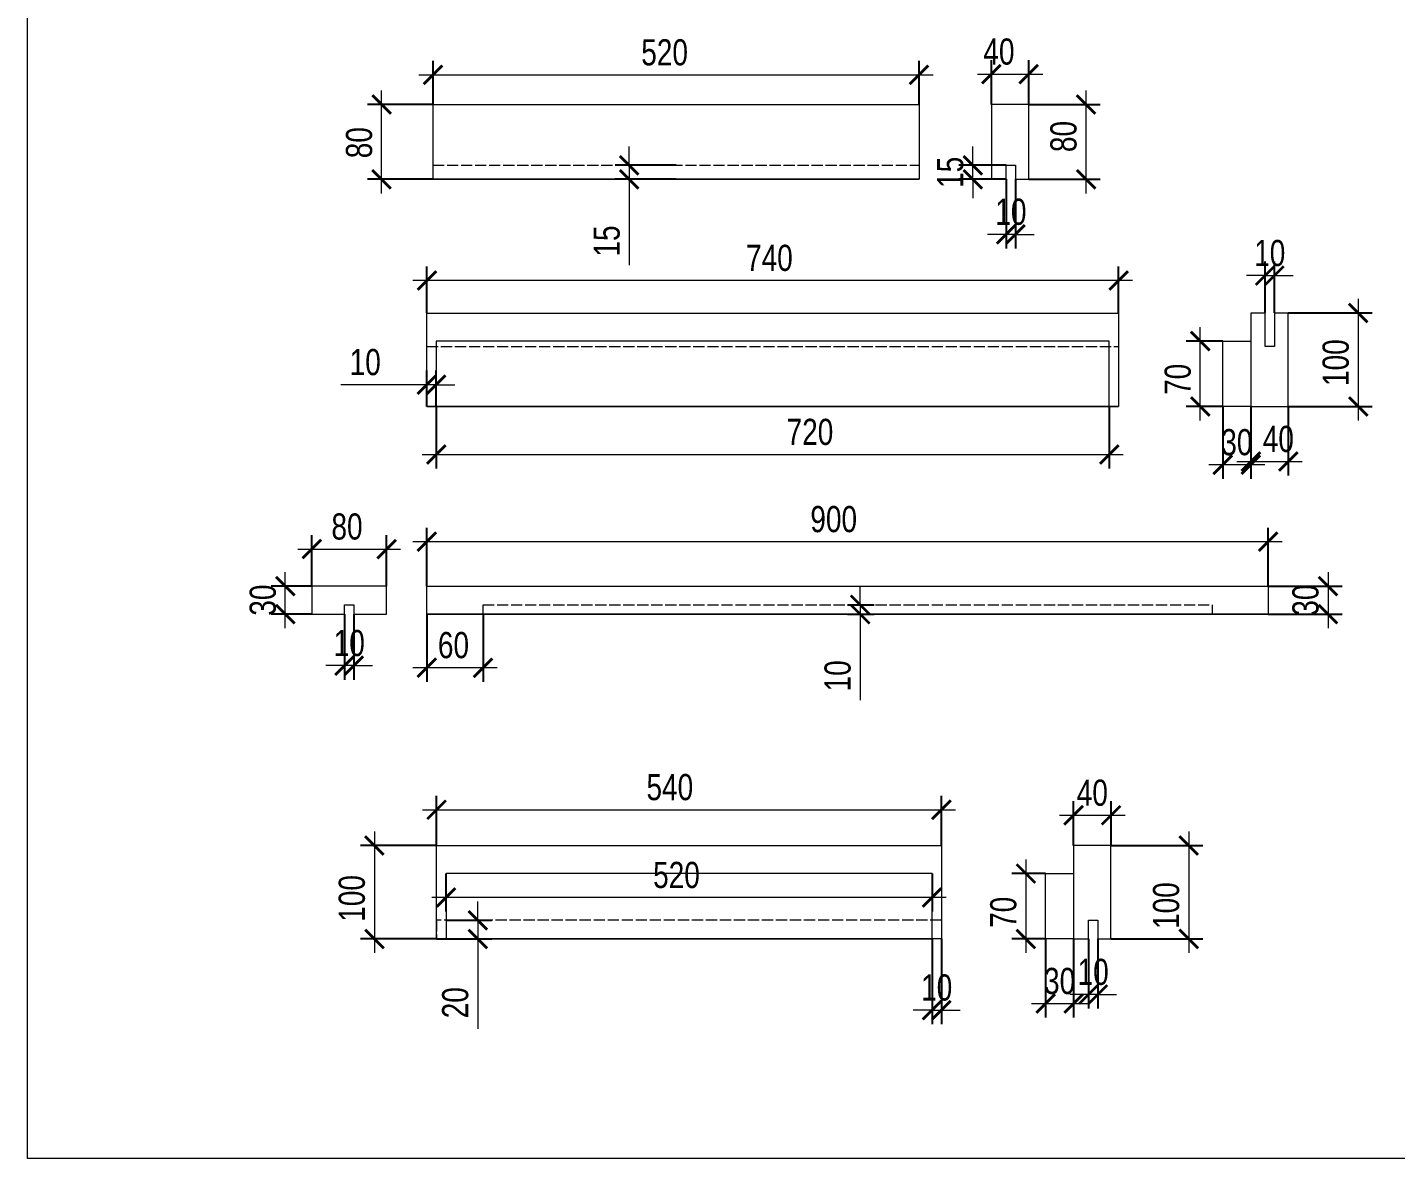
# Model space of a CAD drawing. Header units: millimetres. Extents: x -5205 to 16433, y 55921 to 73570.
# Drawn here: x -2386 to -922, y 55936 to 57146 of the extents above; entities that cross this region are included whole.
import ezdxf

# ---------------------------------------------------------------- set-up
doc = ezdxf.new("R2010")
doc.units = ezdxf.units.MM
doc.linetypes.add('ACAD_ISO02W100', pattern=[15, 12, -3])
for name, color, linetype, lineweight in [('Невидимый контур', 141, 'ACAD_ISO02W100', 15), ('Размеры', 7, 'Continuous', 15), ('Размеры @ 10', 7, 'Continuous', 15)]:
    doc.layers.add(name, color=color, linetype=linetype, lineweight=lineweight)
doc.styles.add('SFGOST', font='sfGOSTb.shx', dxfattribs={"width": 0.8})
doc.dimstyles.new('ALEX', dxfattribs={"dimtxt": 2.8, "dimasz": 2, "dimexe": 1.5, "dimexo": 0, "dimgap": 1, "dimtad": 1, "dimrnd": 0.001, "dimdsep": 46, "dimtxsty": 'SFGOST', "dimblk": 'ARCHTICK', "dimcen": 0, "dimdle": 1.5, "dimclrd": 1, "dimclre": 1, "dimadec": 4, "dimazin": 0, "dimtfac": 1, "dimtmove": 0, "dimatfit": 0, "dimfxl": 1, "dimtvp": 1.75, "dimtolj": 1, "dimlwd": -1, "dimarcsym": 2})

# ---------------------------------------------------------------- blocks, each defined once
blk = doc.blocks.new('_ArchTick')
at = {"color": 0, "linetype": 'ByBlock', "const_width": 0.15}
blk.add_lwpolyline([(-0.5, -0.5), (0.5, 0.5)], dxfattribs=at)
blk = doc.blocks.new('*D519')
at = {"layer": 'Defpoints', "color": 0}
for p in [(-1947.9, 56271.2), (-2014.5, 56171.2), (-1947.9, 56171.2)]:
    blk.add_point(p, dxfattribs=at)
at = {"layer": 'Размеры', "color": 1}
blk.add_line((-2014.5, 56286.2), (-2014.5, 56156.2), dxfattribs=at)
at = {"layer": 'Размеры', "color": 1, "lineweight": -2}
for p, q in [((-1947.9, 56271.2), (-2029.5, 56271.2)), ((-1947.9, 56171.2), (-2029.5, 56171.2))]:
    blk.add_line(p, q, dxfattribs=at)
at = {"layer": 'Размеры', "color": 1, "xscale": 20, "yscale": 20, "zscale": 20}
for p, rotation in [((-2014.5, 56271.2), 90), ((-2014.5, 56171.2), 270)]:
    blk.add_blockref('_ArchTick', p, dxfattribs=dict(at, rotation=rotation))
at = {"layer": 'Размеры', "color": 0, "insert": (-2038.5, 56214.6), "char_height": 28, "attachment_point": 5, "rotation": 90, "style": 'SFGOST'}
blk.add_mtext('\\A1;100', dxfattribs=at)
blk = doc.blocks.new('*D520')
at = {"layer": 'Defpoints', "color": 0}
for p in [(-1937.9, 56191.2), (-1947.9, 56171.2), (-1903.9, 56171.2)]:
    blk.add_point(p, dxfattribs=at)
at = {"layer": 'Размеры', "color": 1}
for p, q in [((-1903.9, 56191.2), (-1903.9, 56211.2)), ((-1903.9, 56191.2), (-1903.9, 56171.2)), ((-1903.9, 56171.2), (-1903.9, 56074.9))]:
    blk.add_line(p, q, dxfattribs=at)
at = {"layer": 'Размеры', "color": 1, "lineweight": -2}
for p, q in [((-1937.9, 56191.2), (-1888.9, 56191.2)), ((-1947.9, 56171.2), (-1888.9, 56171.2))]:
    blk.add_line(p, q, dxfattribs=at)
at = {"layer": 'Размеры', "color": 1, "xscale": 20, "yscale": 20, "zscale": 20}
for p, rotation in [((-1903.9, 56191.2), 270), ((-1903.9, 56171.2), 90)]:
    blk.add_blockref('_ArchTick', p, dxfattribs=dict(at, rotation=rotation))
at = {"layer": 'Размеры', "color": 0, "insert": (-1927.9, 56103), "char_height": 28, "attachment_point": 5, "rotation": 90, "style": 'SFGOST'}
blk.add_mtext('\\A1;20', dxfattribs=at)
blk = doc.blocks.new('*D521')
at = {"layer": 'Defpoints', "color": 0}
for p in [(-1407.9, 56309.5), (-1947.9, 56271.2), (-1407.9, 56271.2)]:
    blk.add_point(p, dxfattribs=at)
at = {"layer": 'Размеры', "color": 1, "lineweight": -2}
for p, q in [((-1947.9, 56271.2), (-1947.9, 56324.5)), ((-1407.9, 56271.2), (-1407.9, 56324.5))]:
    blk.add_line(p, q, dxfattribs=at)
at = {"layer": 'Размеры', "color": 1}
blk.add_line((-1962.9, 56309.5), (-1392.9, 56309.5), dxfattribs=at)
at = {"layer": 'Размеры', "color": 1, "xscale": 20, "yscale": 20, "zscale": 20, "rotation": 180}
blk.add_blockref('_ArchTick', (-1947.9, 56309.5), dxfattribs=at)
at = {"layer": 'Размеры', "color": 1, "xscale": 20, "yscale": 20, "zscale": 20}
blk.add_blockref('_ArchTick', (-1407.9, 56309.5), dxfattribs=at)
at = {"layer": 'Размеры', "color": 0, "insert": (-1698.4, 56333.5), "char_height": 28, "attachment_point": 5, "style": 'SFGOST'}
blk.add_mtext('\\A1;540', dxfattribs=at)
blk = doc.blocks.new('*D522')
at = {"layer": 'Defpoints', "color": 0}
for p in [(-1226.4, 56271.2), (-1226.4, 56171.2), (-1143.3, 56171.2)]:
    blk.add_point(p, dxfattribs=at)
at = {"layer": 'Размеры', "color": 1}
blk.add_line((-1143.3, 56286.2), (-1143.3, 56156.2), dxfattribs=at)
at = {"layer": 'Размеры', "color": 1, "lineweight": -2}
for p, q in [((-1226.4, 56271.2), (-1128.3, 56271.2)), ((-1226.4, 56171.2), (-1128.3, 56171.2))]:
    blk.add_line(p, q, dxfattribs=at)
at = {"layer": 'Размеры', "color": 1, "xscale": 20, "yscale": 20, "zscale": 20}
for p, rotation in [((-1143.3, 56271.2), 90), ((-1143.3, 56171.2), 270)]:
    blk.add_blockref('_ArchTick', p, dxfattribs=dict(at, rotation=rotation))
at = {"layer": 'Размеры', "color": 0, "insert": (-1167.3, 56206.9), "char_height": 28, "attachment_point": 5, "rotation": 90, "style": 'SFGOST'}
blk.add_mtext('\\A1;100', dxfattribs=at)
blk = doc.blocks.new('*D523')
at = {"layer": 'Defpoints', "color": 0}
for p in [(-1226.4, 56303.5), (-1266.4, 56271.2), (-1226.4, 56271.2)]:
    blk.add_point(p, dxfattribs=at)
at = {"layer": 'Размеры', "color": 1, "lineweight": -2}
for p, q in [((-1266.4, 56271.2), (-1266.4, 56318.5)), ((-1226.4, 56271.2), (-1226.4, 56318.5))]:
    blk.add_line(p, q, dxfattribs=at)
at = {"layer": 'Размеры', "color": 1}
blk.add_line((-1281.4, 56303.5), (-1211.4, 56303.5), dxfattribs=at)
at = {"layer": 'Размеры', "color": 1, "xscale": 20, "yscale": 20, "zscale": 20, "rotation": 180}
blk.add_blockref('_ArchTick', (-1266.4, 56303.5), dxfattribs=at)
at = {"layer": 'Размеры', "color": 1, "xscale": 20, "yscale": 20, "zscale": 20}
blk.add_blockref('_ArchTick', (-1226.4, 56303.5), dxfattribs=at)
at = {"layer": 'Размеры', "color": 0, "insert": (-1246.4, 56327.5), "char_height": 28, "attachment_point": 5, "style": 'SFGOST'}
blk.add_mtext('\\A1;40', dxfattribs=at)
blk = doc.blocks.new('*D524')
at = {"layer": 'Defpoints', "color": 0}
for p in [(-1296.4, 56241.2), (-1317.5, 56171.2), (-1296.4, 56171.2)]:
    blk.add_point(p, dxfattribs=at)
at = {"layer": 'Размеры', "color": 1}
blk.add_line((-1317.5, 56256.2), (-1317.5, 56156.2), dxfattribs=at)
at = {"layer": 'Размеры', "color": 1, "lineweight": -2}
for p, q in [((-1296.4, 56241.2), (-1332.5, 56241.2)), ((-1296.4, 56171.2), (-1332.5, 56171.2))]:
    blk.add_line(p, q, dxfattribs=at)
at = {"layer": 'Размеры', "color": 1, "xscale": 20, "yscale": 20, "zscale": 20}
for p, rotation in [((-1317.5, 56241.2), 90), ((-1317.5, 56171.2), 270)]:
    blk.add_blockref('_ArchTick', p, dxfattribs=dict(at, rotation=rotation))
at = {"layer": 'Размеры', "color": 0, "insert": (-1341.5, 56199.7), "char_height": 28, "attachment_point": 5, "rotation": 90, "style": 'SFGOST'}
blk.add_mtext('\\A1;70', dxfattribs=at)
blk = doc.blocks.new('*D525')
at = {"layer": 'Defpoints', "color": 0}
for p in [(-1296.4, 56171.2), (-1266.4, 56171.2), (-1266.4, 56102.1)]:
    blk.add_point(p, dxfattribs=at)
at = {"layer": 'Размеры', "color": 1, "lineweight": -2}
for p, q in [((-1296.4, 56171.2), (-1296.4, 56087.1)), ((-1266.4, 56171.2), (-1266.4, 56087.1))]:
    blk.add_line(p, q, dxfattribs=at)
at = {"layer": 'Размеры', "color": 1}
blk.add_line((-1311.4, 56102.1), (-1251.4, 56102.1), dxfattribs=at)
at = {"layer": 'Размеры', "color": 1, "xscale": 20, "yscale": 20, "zscale": 20, "rotation": 180}
blk.add_blockref('_ArchTick', (-1296.4, 56102.1), dxfattribs=at)
at = {"layer": 'Размеры', "color": 1, "xscale": 20, "yscale": 20, "zscale": 20}
blk.add_blockref('_ArchTick', (-1266.4, 56102.1), dxfattribs=at)
at = {"layer": 'Размеры', "color": 0, "insert": (-1281.4, 56126.1), "char_height": 28, "attachment_point": 5, "style": 'SFGOST'}
blk.add_mtext('\\A1;30', dxfattribs=at)
blk = doc.blocks.new('*D526')
at = {"layer": 'Defpoints', "color": 0}
for p in [(-1250.5, 56171.2), (-1240.5, 56171.2), (-1250.5, 56111.8)]:
    blk.add_point(p, dxfattribs=at)
at = {"layer": 'Размеры', "color": 1, "lineweight": -2}
for p, q in [((-1250.5, 56171.2), (-1250.5, 56096.8)), ((-1240.5, 56171.2), (-1240.5, 56096.8))]:
    blk.add_line(p, q, dxfattribs=at)
at = {"layer": 'Размеры', "color": 1}
for p, q in [((-1250.5, 56111.8), (-1270.5, 56111.8)), ((-1240.5, 56111.8), (-1250.5, 56111.8)), ((-1240.5, 56111.8), (-1220.5, 56111.8))]:
    blk.add_line(p, q, dxfattribs=at)
at = {"layer": 'Размеры', "color": 1, "xscale": 20, "yscale": 20, "zscale": 20}
blk.add_blockref('_ArchTick', (-1250.5, 56111.8), dxfattribs=at)
at = {"layer": 'Размеры', "color": 1, "xscale": 20, "yscale": 20, "zscale": 20, "rotation": 180}
blk.add_blockref('_ArchTick', (-1240.5, 56111.8), dxfattribs=at)
at = {"layer": 'Размеры', "color": 0, "insert": (-1245.5, 56135.8), "char_height": 28, "attachment_point": 5, "style": 'SFGOST'}
blk.add_mtext('\\A1;10', dxfattribs=at)
blk = doc.blocks.new('*D527')
at = {"layer": 'Defpoints', "color": 0}
for p in [(-1937.9, 56241.2), (-1417.9, 56241.2), (-1937.9, 56215.5)]:
    blk.add_point(p, dxfattribs=at)
at = {"layer": 'Размеры', "color": 1, "lineweight": -2}
for p, q in [((-1937.9, 56241.2), (-1937.9, 56200.5)), ((-1417.9, 56241.2), (-1417.9, 56200.5))]:
    blk.add_line(p, q, dxfattribs=at)
at = {"layer": 'Размеры', "color": 1}
blk.add_line((-1402.9, 56215.5), (-1952.9, 56215.5), dxfattribs=at)
at = {"layer": 'Размеры', "color": 1, "xscale": 20, "yscale": 20, "zscale": 20, "rotation": 180}
blk.add_blockref('_ArchTick', (-1937.9, 56215.5), dxfattribs=at)
at = {"layer": 'Размеры', "color": 1, "xscale": 20, "yscale": 20, "zscale": 20}
blk.add_blockref('_ArchTick', (-1417.9, 56215.5), dxfattribs=at)
at = {"layer": 'Размеры', "color": 0, "insert": (-1691.3, 56239.5), "char_height": 28, "attachment_point": 5, "style": 'SFGOST'}
blk.add_mtext('\\A1;520', dxfattribs=at)
blk = doc.blocks.new('*D528')
at = {"layer": 'Defpoints', "color": 0}
for p in [(-1417.9, 56171.2), (-1407.9, 56171.2), (-1407.9, 56095.1)]:
    blk.add_point(p, dxfattribs=at)
at = {"layer": 'Размеры', "color": 1, "lineweight": -2}
for p, q in [((-1417.9, 56171.2), (-1417.9, 56080.1)), ((-1407.9, 56171.2), (-1407.9, 56080.1))]:
    blk.add_line(p, q, dxfattribs=at)
at = {"layer": 'Размеры', "color": 1}
for p, q in [((-1417.9, 56095.1), (-1437.9, 56095.1)), ((-1417.9, 56095.1), (-1407.9, 56095.1)), ((-1407.9, 56095.1), (-1387.9, 56095.1))]:
    blk.add_line(p, q, dxfattribs=at)
at = {"layer": 'Размеры', "color": 1, "xscale": 20, "yscale": 20, "zscale": 20}
blk.add_blockref('_ArchTick', (-1417.9, 56095.1), dxfattribs=at)
at = {"layer": 'Размеры', "color": 1, "xscale": 20, "yscale": 20, "zscale": 20, "rotation": 180}
blk.add_blockref('_ArchTick', (-1407.9, 56095.1), dxfattribs=at)
at = {"layer": 'Размеры', "color": 0, "insert": (-1412.9, 56119.1), "char_height": 28, "attachment_point": 5, "style": 'SFGOST'}
blk.add_mtext('\\A1;10', dxfattribs=at)
blk = doc.blocks.new('*D529')
at = {"layer": 'Defpoints', "color": 0}
for p in [(-1058.3, 56548.7), (-1058.3, 56518.7), (-994.2, 56518.7)]:
    blk.add_point(p, dxfattribs=at)
at = {"layer": 'Размеры', "color": 1}
blk.add_line((-994.2, 56563.7), (-994.2, 56503.7), dxfattribs=at)
at = {"layer": 'Размеры', "color": 1, "lineweight": -2}
for p, q in [((-1058.3, 56548.7), (-979.2, 56548.7)), ((-1058.3, 56518.7), (-979.2, 56518.7))]:
    blk.add_line(p, q, dxfattribs=at)
at = {"layer": 'Размеры', "color": 1, "xscale": 20, "yscale": 20, "zscale": 20}
for p, rotation in [((-994.2, 56548.7), 90), ((-994.2, 56518.7), 270)]:
    blk.add_blockref('_ArchTick', p, dxfattribs=dict(at, rotation=rotation))
at = {"layer": 'Размеры', "color": 0, "insert": (-1018.2, 56533.7), "char_height": 28, "attachment_point": 5, "rotation": 90, "style": 'SFGOST'}
blk.add_mtext('\\A1;30', dxfattribs=at)
blk = doc.blocks.new('*D530')
at = {"layer": 'Defpoints', "color": 0}
for p in [(-1958.3, 56596.2), (-1958.3, 56548.7), (-1058.3, 56548.7)]:
    blk.add_point(p, dxfattribs=at)
at = {"layer": 'Размеры', "color": 1, "lineweight": -2}
for p, q in [((-1958.3, 56548.7), (-1958.3, 56611.2)), ((-1058.3, 56548.7), (-1058.3, 56611.2))]:
    blk.add_line(p, q, dxfattribs=at)
at = {"layer": 'Размеры', "color": 1}
blk.add_line((-1043.3, 56596.2), (-1973.3, 56596.2), dxfattribs=at)
at = {"layer": 'Размеры', "color": 1, "xscale": 20, "yscale": 20, "zscale": 20, "rotation": 180}
blk.add_blockref('_ArchTick', (-1958.3, 56596.2), dxfattribs=at)
at = {"layer": 'Размеры', "color": 1, "xscale": 20, "yscale": 20, "zscale": 20}
blk.add_blockref('_ArchTick', (-1058.3, 56596.2), dxfattribs=at)
at = {"layer": 'Размеры', "color": 0, "insert": (-1523.1, 56620.2), "char_height": 28, "attachment_point": 5, "style": 'SFGOST'}
blk.add_mtext('\\A1;900', dxfattribs=at)
blk = doc.blocks.new('*D531')
at = {"layer": 'Defpoints', "color": 0}
for p in [(-1958.3, 56518.7), (-1898.3, 56518.7), (-1958.3, 56461.4)]:
    blk.add_point(p, dxfattribs=at)
at = {"layer": 'Размеры', "color": 1, "lineweight": -2}
for p, q in [((-1958.3, 56518.7), (-1958.3, 56446.4)), ((-1898.3, 56518.7), (-1898.3, 56446.4))]:
    blk.add_line(p, q, dxfattribs=at)
at = {"layer": 'Размеры', "color": 1}
blk.add_line((-1883.3, 56461.4), (-1973.3, 56461.4), dxfattribs=at)
at = {"layer": 'Размеры', "color": 1, "xscale": 20, "yscale": 20, "zscale": 20, "rotation": 180}
blk.add_blockref('_ArchTick', (-1958.3, 56461.4), dxfattribs=at)
at = {"layer": 'Размеры', "color": 1, "xscale": 20, "yscale": 20, "zscale": 20}
blk.add_blockref('_ArchTick', (-1898.3, 56461.4), dxfattribs=at)
at = {"layer": 'Размеры', "color": 0, "insert": (-1929.9, 56485.4), "char_height": 28, "attachment_point": 5, "style": 'SFGOST'}
blk.add_mtext('\\A1;60', dxfattribs=at)
blk = doc.blocks.new('*D532')
at = {"layer": 'Defpoints', "color": 0}
for p in [(-1508.3, 56528.7), (-1508.3, 56518.7), (-1494.8, 56518.7)]:
    blk.add_point(p, dxfattribs=at)
at = {"layer": 'Размеры', "color": 1}
for p, q in [((-1494.8, 56528.7), (-1494.8, 56548.7)), ((-1494.8, 56528.7), (-1494.8, 56518.7)), ((-1494.8, 56518.7), (-1494.8, 56426.7))]:
    blk.add_line(p, q, dxfattribs=at)
at = {"layer": 'Размеры', "color": 1, "lineweight": -2}
for p, q in [((-1508.3, 56528.7), (-1479.8, 56528.7)), ((-1508.3, 56518.7), (-1479.8, 56518.7))]:
    blk.add_line(p, q, dxfattribs=at)
at = {"layer": 'Размеры', "color": 1, "xscale": 20, "yscale": 20, "zscale": 20}
for p, rotation in [((-1494.8, 56528.7), 270), ((-1494.8, 56518.7), 90)]:
    blk.add_blockref('_ArchTick', p, dxfattribs=dict(at, rotation=rotation))
at = {"layer": 'Размеры', "color": 0, "insert": (-1518.8, 56452.7), "char_height": 28, "attachment_point": 5, "rotation": 90, "style": 'SFGOST'}
blk.add_mtext('\\A1;10', dxfattribs=at)
blk = doc.blocks.new('*D533')
at = {"layer": 'Defpoints', "color": 0}
for p in [(-2001.4, 56588.3), (-2081.4, 56548.7), (-2001.4, 56548.7)]:
    blk.add_point(p, dxfattribs=at)
at = {"layer": 'Размеры', "color": 1, "lineweight": -2}
for p, q in [((-2081.4, 56548.7), (-2081.4, 56603.3)), ((-2001.4, 56548.7), (-2001.4, 56603.3))]:
    blk.add_line(p, q, dxfattribs=at)
at = {"layer": 'Размеры', "color": 1}
blk.add_line((-2096.4, 56588.3), (-1986.4, 56588.3), dxfattribs=at)
at = {"layer": 'Размеры', "color": 1, "xscale": 20, "yscale": 20, "zscale": 20, "rotation": 180}
blk.add_blockref('_ArchTick', (-2081.4, 56588.3), dxfattribs=at)
at = {"layer": 'Размеры', "color": 1, "xscale": 20, "yscale": 20, "zscale": 20}
blk.add_blockref('_ArchTick', (-2001.4, 56588.3), dxfattribs=at)
at = {"layer": 'Размеры', "color": 0, "insert": (-2043.8, 56612.3), "char_height": 28, "attachment_point": 5, "style": 'SFGOST'}
blk.add_mtext('\\A1;80', dxfattribs=at)
blk = doc.blocks.new('*D534')
at = {"layer": 'Defpoints', "color": 0}
for p in [(-2109.8, 56548.7), (-2081.4, 56548.7), (-2081.4, 56518.7)]:
    blk.add_point(p, dxfattribs=at)
at = {"layer": 'Размеры', "color": 1}
blk.add_line((-2109.8, 56503.7), (-2109.8, 56563.7), dxfattribs=at)
at = {"layer": 'Размеры', "color": 1, "lineweight": -2}
for p, q in [((-2081.4, 56548.7), (-2124.8, 56548.7)), ((-2081.4, 56518.7), (-2124.8, 56518.7))]:
    blk.add_line(p, q, dxfattribs=at)
at = {"layer": 'Размеры', "color": 1, "xscale": 20, "yscale": 20, "zscale": 20}
for p, rotation in [((-2109.8, 56548.7), 90), ((-2109.8, 56518.7), 270)]:
    blk.add_blockref('_ArchTick', p, dxfattribs=dict(at, rotation=rotation))
at = {"layer": 'Размеры', "color": 0, "insert": (-2133.8, 56533.7), "char_height": 28, "attachment_point": 5, "rotation": 90, "style": 'SFGOST'}
blk.add_mtext('\\A1;30', dxfattribs=at)
blk = doc.blocks.new('*D535')
at = {"layer": 'Defpoints', "color": 0}
for p in [(-2046.4, 56518.7), (-2036.4, 56518.7), (-2046.4, 56463.6)]:
    blk.add_point(p, dxfattribs=at)
at = {"layer": 'Размеры', "color": 1, "lineweight": -2}
for p, q in [((-2046.4, 56518.7), (-2046.4, 56448.6)), ((-2036.4, 56518.7), (-2036.4, 56448.6))]:
    blk.add_line(p, q, dxfattribs=at)
at = {"layer": 'Размеры', "color": 1}
for p, q in [((-2046.4, 56463.6), (-2066.4, 56463.6)), ((-2036.4, 56463.6), (-2046.4, 56463.6)), ((-2036.4, 56463.6), (-2016.4, 56463.6))]:
    blk.add_line(p, q, dxfattribs=at)
at = {"layer": 'Размеры', "color": 1, "xscale": 20, "yscale": 20, "zscale": 20}
blk.add_blockref('_ArchTick', (-2046.4, 56463.6), dxfattribs=at)
at = {"layer": 'Размеры', "color": 1, "xscale": 20, "yscale": 20, "zscale": 20, "rotation": 180}
blk.add_blockref('_ArchTick', (-2036.4, 56463.6), dxfattribs=at)
at = {"layer": 'Размеры', "color": 0, "insert": (-2041.4, 56487.6), "char_height": 28, "attachment_point": 5, "style": 'SFGOST'}
blk.add_mtext('\\A1;10', dxfattribs=at)
blk = doc.blocks.new('*D536')
at = {"layer": 'Defpoints', "color": 0}
for p in [(-1106.8, 56740.9), (-1076.8, 56740.9), (-1106.8, 56678.5)]:
    blk.add_point(p, dxfattribs=at)
at = {"layer": 'Размеры', "color": 1, "lineweight": -2}
for p, q in [((-1106.8, 56740.9), (-1106.8, 56663.5)), ((-1076.8, 56740.9), (-1076.8, 56663.5))]:
    blk.add_line(p, q, dxfattribs=at)
at = {"layer": 'Размеры', "color": 1}
blk.add_line((-1061.8, 56678.5), (-1121.8, 56678.5), dxfattribs=at)
at = {"layer": 'Размеры', "color": 1, "xscale": 20, "yscale": 20, "zscale": 20, "rotation": 180}
blk.add_blockref('_ArchTick', (-1106.8, 56678.5), dxfattribs=at)
at = {"layer": 'Размеры', "color": 1, "xscale": 20, "yscale": 20, "zscale": 20}
blk.add_blockref('_ArchTick', (-1076.8, 56678.5), dxfattribs=at)
at = {"layer": 'Размеры', "color": 0, "insert": (-1091.8, 56702.5), "char_height": 28, "attachment_point": 5, "style": 'SFGOST'}
blk.add_mtext('\\A1;30', dxfattribs=at)
blk = doc.blocks.new('*D537')
at = {"layer": 'Defpoints', "color": 0}
for p in [(-1130.9, 56810.9), (-1106.8, 56810.9), (-1106.8, 56740.9)]:
    blk.add_point(p, dxfattribs=at)
at = {"layer": 'Размеры', "color": 1}
blk.add_line((-1130.9, 56725.9), (-1130.9, 56825.9), dxfattribs=at)
at = {"layer": 'Размеры', "color": 1, "lineweight": -2}
for p, q in [((-1106.8, 56810.9), (-1145.9, 56810.9)), ((-1106.8, 56740.9), (-1145.9, 56740.9))]:
    blk.add_line(p, q, dxfattribs=at)
at = {"layer": 'Размеры', "color": 1, "xscale": 20, "yscale": 20, "zscale": 20}
for p, rotation in [((-1130.9, 56810.9), 90), ((-1130.9, 56740.9), 270)]:
    blk.add_blockref('_ArchTick', p, dxfattribs=dict(at, rotation=rotation))
at = {"layer": 'Размеры', "color": 0, "insert": (-1154.9, 56769.9), "char_height": 28, "attachment_point": 5, "rotation": 90, "style": 'SFGOST'}
blk.add_mtext('\\A1;70', dxfattribs=at)
blk = doc.blocks.new('*D538')
at = {"layer": 'Defpoints', "color": 0}
for p in [(-1036.8, 56840.9), (-1036.8, 56740.9), (-961.9, 56740.9)]:
    blk.add_point(p, dxfattribs=at)
at = {"layer": 'Размеры', "color": 1}
blk.add_line((-961.9, 56855.9), (-961.9, 56725.9), dxfattribs=at)
at = {"layer": 'Размеры', "color": 1, "lineweight": -2}
for p, q in [((-1036.8, 56840.9), (-946.9, 56840.9)), ((-1036.8, 56740.9), (-946.9, 56740.9))]:
    blk.add_line(p, q, dxfattribs=at)
at = {"layer": 'Размеры', "color": 1, "xscale": 20, "yscale": 20, "zscale": 20}
for p, rotation in [((-961.9, 56840.9), 90), ((-961.9, 56740.9), 270)]:
    blk.add_blockref('_ArchTick', p, dxfattribs=dict(at, rotation=rotation))
at = {"layer": 'Размеры', "color": 0, "insert": (-985.9, 56787.8), "char_height": 28, "attachment_point": 5, "rotation": 90, "style": 'SFGOST'}
blk.add_mtext('\\A1;100', dxfattribs=at)
blk = doc.blocks.new('*D539')
at = {"layer": 'Defpoints', "color": 0}
for p in [(-1076.8, 56740.9), (-1036.8, 56740.9), (-1036.8, 56682)]:
    blk.add_point(p, dxfattribs=at)
at = {"layer": 'Размеры', "color": 1, "lineweight": -2}
for p, q in [((-1076.8, 56740.9), (-1076.8, 56667)), ((-1036.8, 56740.9), (-1036.8, 56667))]:
    blk.add_line(p, q, dxfattribs=at)
at = {"layer": 'Размеры', "color": 1}
blk.add_line((-1091.8, 56682), (-1021.8, 56682), dxfattribs=at)
at = {"layer": 'Размеры', "color": 1, "xscale": 20, "yscale": 20, "zscale": 20, "rotation": 180}
blk.add_blockref('_ArchTick', (-1076.8, 56682), dxfattribs=at)
at = {"layer": 'Размеры', "color": 1, "xscale": 20, "yscale": 20, "zscale": 20}
blk.add_blockref('_ArchTick', (-1036.8, 56682), dxfattribs=at)
at = {"layer": 'Размеры', "color": 0, "insert": (-1047.4, 56706), "char_height": 28, "attachment_point": 5, "style": 'SFGOST'}
blk.add_mtext('\\A1;40', dxfattribs=at)
blk = doc.blocks.new('*D540')
at = {"layer": 'Defpoints', "color": 0}
for p in [(-1051.6, 56880.9), (-1061.6, 56840.9), (-1051.6, 56840.9)]:
    blk.add_point(p, dxfattribs=at)
at = {"layer": 'Размеры', "color": 1, "lineweight": -2}
for p, q in [((-1061.6, 56840.9), (-1061.6, 56895.9)), ((-1051.6, 56840.9), (-1051.6, 56895.9))]:
    blk.add_line(p, q, dxfattribs=at)
at = {"layer": 'Размеры', "color": 1}
for p, q in [((-1061.6, 56880.9), (-1081.6, 56880.9)), ((-1061.6, 56880.9), (-1051.6, 56880.9)), ((-1051.6, 56880.9), (-1031.6, 56880.9))]:
    blk.add_line(p, q, dxfattribs=at)
at = {"layer": 'Размеры', "color": 1, "xscale": 20, "yscale": 20, "zscale": 20}
blk.add_blockref('_ArchTick', (-1061.6, 56880.9), dxfattribs=at)
at = {"layer": 'Размеры', "color": 1, "xscale": 20, "yscale": 20, "zscale": 20, "rotation": 180}
blk.add_blockref('_ArchTick', (-1051.6, 56880.9), dxfattribs=at)
at = {"layer": 'Размеры', "color": 0, "insert": (-1056.6, 56904.9), "char_height": 28, "attachment_point": 5, "style": 'SFGOST'}
blk.add_mtext('\\A1;10', dxfattribs=at)
blk = doc.blocks.new('*D541')
at = {"layer": 'Defpoints', "color": 0}
for p in [(-1958.3, 56875.7), (-1958.3, 56840.9), (-1218.3, 56840.9)]:
    blk.add_point(p, dxfattribs=at)
at = {"layer": 'Размеры', "color": 1, "lineweight": -2}
for p, q in [((-1958.3, 56840.9), (-1958.3, 56890.7)), ((-1218.3, 56840.9), (-1218.3, 56890.7))]:
    blk.add_line(p, q, dxfattribs=at)
at = {"layer": 'Размеры', "color": 1}
blk.add_line((-1203.3, 56875.7), (-1973.3, 56875.7), dxfattribs=at)
at = {"layer": 'Размеры', "color": 1, "xscale": 20, "yscale": 20, "zscale": 20, "rotation": 180}
blk.add_blockref('_ArchTick', (-1958.3, 56875.7), dxfattribs=at)
at = {"layer": 'Размеры', "color": 1, "xscale": 20, "yscale": 20, "zscale": 20}
blk.add_blockref('_ArchTick', (-1218.3, 56875.7), dxfattribs=at)
at = {"layer": 'Размеры', "color": 0, "insert": (-1591.9, 56899.7), "char_height": 28, "attachment_point": 5, "style": 'SFGOST'}
blk.add_mtext('\\A1;740', dxfattribs=at)
blk = doc.blocks.new('*D542')
at = {"layer": 'Defpoints', "color": 0}
for p in [(-1948.3, 56740.9), (-1228.3, 56740.9), (-1228.3, 56689.5)]:
    blk.add_point(p, dxfattribs=at)
at = {"layer": 'Размеры', "color": 1, "lineweight": -2}
for p, q in [((-1948.3, 56740.9), (-1948.3, 56674.5)), ((-1228.3, 56740.9), (-1228.3, 56674.5))]:
    blk.add_line(p, q, dxfattribs=at)
at = {"layer": 'Размеры', "color": 1}
blk.add_line((-1963.3, 56689.5), (-1213.3, 56689.5), dxfattribs=at)
at = {"layer": 'Размеры', "color": 1, "xscale": 20, "yscale": 20, "zscale": 20, "rotation": 180}
blk.add_blockref('_ArchTick', (-1948.3, 56689.5), dxfattribs=at)
at = {"layer": 'Размеры', "color": 1, "xscale": 20, "yscale": 20, "zscale": 20}
blk.add_blockref('_ArchTick', (-1228.3, 56689.5), dxfattribs=at)
at = {"layer": 'Размеры', "color": 0, "insert": (-1548.5, 56713.5), "char_height": 28, "attachment_point": 5, "style": 'SFGOST'}
blk.add_mtext('\\A1;720', dxfattribs=at)
blk = doc.blocks.new('*D543')
at = {"layer": 'Defpoints', "color": 0}
for p in [(-1958.3, 56764.2), (-1958.3, 56740.9), (-1948.3, 56740.9)]:
    blk.add_point(p, dxfattribs=at)
at = {"layer": 'Размеры', "color": 1, "lineweight": -2}
for p, q in [((-1958.3, 56740.9), (-1958.3, 56779.2)), ((-1948.3, 56740.9), (-1948.3, 56779.2))]:
    blk.add_line(p, q, dxfattribs=at)
at = {"layer": 'Размеры', "color": 1}
for p, q in [((-1958.3, 56764.2), (-2050.3, 56764.2)), ((-1948.3, 56764.2), (-1958.3, 56764.2)), ((-1948.3, 56764.2), (-1928.3, 56764.2))]:
    blk.add_line(p, q, dxfattribs=at)
at = {"layer": 'Размеры', "color": 1, "xscale": 20, "yscale": 20, "zscale": 20}
blk.add_blockref('_ArchTick', (-1958.3, 56764.2), dxfattribs=at)
at = {"layer": 'Размеры', "color": 1, "xscale": 20, "yscale": 20, "zscale": 20, "rotation": 180}
blk.add_blockref('_ArchTick', (-1948.3, 56764.2), dxfattribs=at)
at = {"layer": 'Размеры', "color": 0, "insert": (-2024.3, 56788.2), "char_height": 28, "attachment_point": 5, "style": 'SFGOST'}
blk.add_mtext('\\A1;10', dxfattribs=at)
blk = doc.blocks.new('*D544')
at = {"layer": 'Defpoints', "color": 0}
for p in [(-2006.8, 57063.9), (-1951.8, 57063.9), (-1951.8, 56983.9)]:
    blk.add_point(p, dxfattribs=at)
at = {"layer": 'Размеры', "color": 1}
blk.add_line((-2006.8, 56968.9), (-2006.8, 57078.9), dxfattribs=at)
at = {"layer": 'Размеры', "color": 1, "lineweight": -2}
for p, q in [((-1951.8, 57063.9), (-2021.8, 57063.9)), ((-1951.8, 56983.9), (-2021.8, 56983.9))]:
    blk.add_line(p, q, dxfattribs=at)
at = {"layer": 'Размеры', "color": 1, "xscale": 20, "yscale": 20, "zscale": 20}
for p, rotation in [((-2006.8, 57063.9), 90), ((-2006.8, 56983.9), 270)]:
    blk.add_blockref('_ArchTick', p, dxfattribs=dict(at, rotation=rotation))
at = {"layer": 'Размеры', "color": 0, "insert": (-2030.8, 57023.1), "char_height": 28, "attachment_point": 5, "rotation": 90, "style": 'SFGOST'}
blk.add_mtext('\\A1;80', dxfattribs=at)
blk = doc.blocks.new('*D545')
at = {"layer": 'Defpoints', "color": 0}
for p in [(-1431.8, 57095.6), (-1951.8, 57063.9), (-1431.8, 57063.9)]:
    blk.add_point(p, dxfattribs=at)
at = {"layer": 'Размеры', "color": 1, "lineweight": -2}
for p, q in [((-1951.8, 57063.9), (-1951.8, 57110.6)), ((-1431.8, 57063.9), (-1431.8, 57110.6))]:
    blk.add_line(p, q, dxfattribs=at)
at = {"layer": 'Размеры', "color": 1}
blk.add_line((-1966.8, 57095.6), (-1416.8, 57095.6), dxfattribs=at)
at = {"layer": 'Размеры', "color": 1, "xscale": 20, "yscale": 20, "zscale": 20, "rotation": 180}
blk.add_blockref('_ArchTick', (-1951.8, 57095.6), dxfattribs=at)
at = {"layer": 'Размеры', "color": 1, "xscale": 20, "yscale": 20, "zscale": 20}
blk.add_blockref('_ArchTick', (-1431.8, 57095.6), dxfattribs=at)
at = {"layer": 'Размеры', "color": 0, "insert": (-1704, 57119.6), "char_height": 28, "attachment_point": 5, "style": 'SFGOST'}
blk.add_mtext('\\A1;520', dxfattribs=at)
blk = doc.blocks.new('*D546')
at = {"layer": 'Defpoints', "color": 0}
for p in [(-1314.4, 57096.4), (-1354.4, 57063.9), (-1314.4, 57063.9)]:
    blk.add_point(p, dxfattribs=at)
at = {"layer": 'Размеры', "color": 1, "lineweight": -2}
for p, q in [((-1354.4, 57063.9), (-1354.4, 57111.4)), ((-1314.4, 57063.9), (-1314.4, 57111.4))]:
    blk.add_line(p, q, dxfattribs=at)
at = {"layer": 'Размеры', "color": 1}
blk.add_line((-1369.4, 57096.4), (-1299.4, 57096.4), dxfattribs=at)
at = {"layer": 'Размеры', "color": 1, "xscale": 20, "yscale": 20, "zscale": 20, "rotation": 180}
blk.add_blockref('_ArchTick', (-1354.4, 57096.4), dxfattribs=at)
at = {"layer": 'Размеры', "color": 1, "xscale": 20, "yscale": 20, "zscale": 20}
blk.add_blockref('_ArchTick', (-1314.4, 57096.4), dxfattribs=at)
at = {"layer": 'Размеры', "color": 0, "insert": (-1346.3, 57120.4), "char_height": 28, "attachment_point": 5, "style": 'SFGOST'}
blk.add_mtext('\\A1;40', dxfattribs=at)
blk = doc.blocks.new('*D547')
at = {"layer": 'Defpoints', "color": 0}
for p in [(-1314.4, 57063.9), (-1253.1, 57063.9), (-1314.4, 56983.9)]:
    blk.add_point(p, dxfattribs=at)
at = {"layer": 'Размеры', "color": 1}
blk.add_line((-1253.1, 56968.9), (-1253.1, 57078.9), dxfattribs=at)
at = {"layer": 'Размеры', "color": 1, "lineweight": -2}
for p, q in [((-1314.4, 57063.9), (-1238.1, 57063.9)), ((-1314.4, 56983.9), (-1238.1, 56983.9))]:
    blk.add_line(p, q, dxfattribs=at)
at = {"layer": 'Размеры', "color": 1, "xscale": 20, "yscale": 20, "zscale": 20}
for p, rotation in [((-1253.1, 57063.9), 90), ((-1253.1, 56983.9), 270)]:
    blk.add_blockref('_ArchTick', p, dxfattribs=dict(at, rotation=rotation))
at = {"layer": 'Размеры', "color": 0, "insert": (-1277.1, 57029.7), "char_height": 28, "attachment_point": 5, "rotation": 90, "style": 'SFGOST'}
blk.add_mtext('\\A1;80', dxfattribs=at)
blk = doc.blocks.new('*D548')
at = {"layer": 'Defpoints', "color": 0}
for p in [(-1338.5, 56983.9), (-1328.5, 56983.9), (-1338.5, 56925)]:
    blk.add_point(p, dxfattribs=at)
at = {"layer": 'Размеры', "color": 1, "lineweight": -2}
for p, q in [((-1338.5, 56983.9), (-1338.5, 56910)), ((-1328.5, 56983.9), (-1328.5, 56910))]:
    blk.add_line(p, q, dxfattribs=at)
at = {"layer": 'Размеры', "color": 1}
for p, q in [((-1338.5, 56925), (-1358.5, 56925)), ((-1328.5, 56925), (-1338.5, 56925)), ((-1328.5, 56925), (-1308.5, 56925))]:
    blk.add_line(p, q, dxfattribs=at)
at = {"layer": 'Размеры', "color": 1, "xscale": 20, "yscale": 20, "zscale": 20}
blk.add_blockref('_ArchTick', (-1338.5, 56925), dxfattribs=at)
at = {"layer": 'Размеры', "color": 1, "xscale": 20, "yscale": 20, "zscale": 20, "rotation": 180}
blk.add_blockref('_ArchTick', (-1328.5, 56925), dxfattribs=at)
at = {"layer": 'Размеры', "color": 0, "insert": (-1333.5, 56949), "char_height": 28, "attachment_point": 5, "style": 'SFGOST'}
blk.add_mtext('\\A1;10', dxfattribs=at)
blk = doc.blocks.new('*D549')
at = {"layer": 'Defpoints', "color": 0}
for p in [(-1691.8, 56998.9), (-1741.8, 56983.9), (-1691.8, 56983.9)]:
    blk.add_point(p, dxfattribs=at)
at = {"layer": 'Размеры', "color": 1}
for p, q in [((-1741.8, 56998.9), (-1741.8, 57018.9)), ((-1741.8, 56998.9), (-1741.8, 56983.9)), ((-1741.8, 56983.9), (-1741.8, 56891.9))]:
    blk.add_line(p, q, dxfattribs=at)
at = {"layer": 'Размеры', "color": 1, "lineweight": -2}
for p, q in [((-1691.8, 56998.9), (-1756.8, 56998.9)), ((-1691.8, 56983.9), (-1756.8, 56983.9))]:
    blk.add_line(p, q, dxfattribs=at)
at = {"layer": 'Размеры', "color": 1, "xscale": 20, "yscale": 20, "zscale": 20}
for p, rotation in [((-1741.8, 56998.9), 270), ((-1741.8, 56983.9), 90)]:
    blk.add_blockref('_ArchTick', p, dxfattribs=dict(at, rotation=rotation))
at = {"layer": 'Размеры', "color": 0, "insert": (-1765.8, 56917.9), "char_height": 28, "attachment_point": 5, "rotation": 90, "style": 'SFGOST'}
blk.add_mtext('\\A1;15', dxfattribs=at)
blk = doc.blocks.new('*D550')
at = {"layer": 'Defpoints', "color": 0}
for p in [(-1374.3, 56998.9), (-1338.5, 56998.9), (-1338.5, 56983.9)]:
    blk.add_point(p, dxfattribs=at)
at = {"layer": 'Размеры', "color": 1}
for p, q in [((-1374.3, 56998.9), (-1374.3, 57018.9)), ((-1374.3, 56983.9), (-1374.3, 56998.9)), ((-1374.3, 56983.9), (-1374.3, 56963.9))]:
    blk.add_line(p, q, dxfattribs=at)
at = {"layer": 'Размеры', "color": 1, "lineweight": -2}
for p, q in [((-1338.5, 56998.9), (-1389.3, 56998.9)), ((-1338.5, 56983.9), (-1389.3, 56983.9))]:
    blk.add_line(p, q, dxfattribs=at)
at = {"layer": 'Размеры', "color": 1, "xscale": 20, "yscale": 20, "zscale": 20}
for p, rotation in [((-1374.3, 56998.9), 270), ((-1374.3, 56983.9), 90)]:
    blk.add_blockref('_ArchTick', p, dxfattribs=dict(at, rotation=rotation))
at = {"layer": 'Размеры', "color": 0, "insert": (-1398.3, 56991.4), "char_height": 28, "attachment_point": 5, "rotation": 90, "style": 'SFGOST'}
blk.add_mtext('\\A1;15', dxfattribs=at)

msp = doc.modelspace()

# ---------------------------------------------------------------- linework, layer by layer
at = {"layer": 'Невидимый контур'}
msp.add_line((-1958.284, 56804.879), (-1218.284, 56804.879), dxfattribs=at)
for points in [[(-1951.77, 56998.943), (-1431.77, 56998.943)], [(-1898.284, 56518.705), (-1898.284, 56528.705), (-1118.284, 56528.705), (-1118.284, 56518.705)], [(-1407.89, 56191.173), (-1927.89, 56191.173), (-1947.89, 56191.173), (-1947.89, 56171.173)]]:
    msp.add_lwpolyline(points, dxfattribs=at)
at = {"layer": 'Размеры'}
for p, q in [((-1951.77, 57063.943), (-1431.77, 57063.943)), ((-1951.77, 56983.943), (-1431.77, 56983.943)), ((-1958.284, 56840.879), (-1218.284, 56840.879)), ((-1958.284, 56740.879), (-1218.284, 56740.879))]:
    msp.add_line(p, q, dxfattribs=at)
for points in [[(-2360.611, 59882.538), (2170.117, 59882.538), (2170.117, 55936.199), (-2385.782, 55936.199), (-2385.782, 59882.538), (-2360.611, 59882.538)], [(-1328.527, 56983.943), (-1314.435, 56983.943), (-1314.435, 57063.943), (-1354.435, 57063.943), (-1354.435, 56983.943), (-1338.527, 56983.943)], [(-1338.527, 56983.943), (-1338.527, 56998.943), (-1328.527, 56998.943), (-1328.527, 56983.943)], [(-1061.552, 56840.879), (-1076.84, 56840.879), (-1076.84, 56740.879), (-1036.84, 56740.879), (-1036.84, 56840.879), (-1051.552, 56840.879)], [(-1051.552, 56840.879), (-1051.552, 56804.879), (-1061.552, 56804.879), (-1061.552, 56840.879)], [(-2036.406, 56518.705), (-2001.406, 56518.705), (-2001.406, 56548.705), (-2081.406, 56548.705), (-2081.406, 56518.705), (-2046.406, 56518.705)], [(-2046.406, 56518.705), (-2046.406, 56528.705), (-2036.406, 56528.705), (-2036.406, 56518.705)], [(-1958.284, 56518.705), (-1058.284, 56518.705)], [(-1240.537, 56171.173), (-1226.446, 56171.173), (-1226.446, 56271.173), (-1266.446, 56271.173), (-1266.446, 56171.173), (-1250.537, 56171.173)], [(-1250.537, 56171.173), (-1250.537, 56191.173), (-1240.537, 56191.173), (-1240.537, 56171.173)]]:
    msp.add_lwpolyline(points, dxfattribs=at)
for points in [[(-1951.77, 56983.943), (-1951.77, 57063.943), (-1431.77, 57063.943), (-1431.77, 56983.943)], [(-1958.284, 56740.879), (-1958.284, 56840.879), (-1218.284, 56840.879), (-1218.284, 56740.879)], [(-1228.284, 56740.879), (-1228.284, 56810.879), (-1948.284, 56810.879), (-1948.284, 56810.879), (-1948.284, 56740.879), (-1228.284, 56740.879)], [(-1106.84, 56740.879), (-1106.84, 56810.879), (-1076.84, 56810.879), (-1076.84, 56740.879), (-1106.84, 56740.879)], [(-1958.284, 56518.705), (-1958.284, 56548.705), (-1058.284, 56548.705), (-1058.284, 56518.705), (-1958.284, 56518.705)], [(-1407.89, 56171.173), (-1947.89, 56171.173), (-1947.89, 56271.173), (-1407.89, 56271.173)], [(-1417.89, 56171.173), (-1417.89, 56241.173), (-1937.89, 56241.173), (-1937.89, 56171.173), (-1417.89, 56171.173)], [(-1296.446, 56171.173), (-1296.446, 56241.173), (-1266.446, 56241.173), (-1266.446, 56171.173), (-1296.446, 56171.173)]]:
    msp.add_lwpolyline(points, close=True, dxfattribs=at)

# ---------------------------------------------------------------- dimensions: what is measured, and where the dimension line sits
at = {"layer": 'Размеры @ 10'}
for base, p1, p2, picture, middle in [((-1431.77, 57095.594), (-1951.77, 57063.943), (-1431.77, 57063.943), '*D545', (-1704.044, 57095.594)), ((-1314.435, 57096.417), (-1354.435, 57063.943), (-1314.435, 57063.943), '*D546', (-1346.255, 57096.417)), ((-1338.527, 56925.004), (-1328.527, 56983.943), (-1338.527, 56983.943), '*D548', (-1333.527, 56925.004)), ((-1958.284, 56875.684), (-1218.284, 56840.879), (-1958.284, 56840.879), '*D541', (-1591.94, 56875.684)), ((-1051.552, 56880.932), (-1061.552, 56840.879), (-1051.552, 56840.879), '*D540', (-1056.552, 56880.932)), ((-1958.284, 56764.215), (-1948.284, 56740.879), (-1958.284, 56740.879), '*D543', (-2024.284, 56764.215)), ((-1228.284, 56689.483), (-1948.284, 56740.879), (-1228.284, 56740.879), '*D542', (-1548.511, 56689.483)), ((-1106.84, 56678.532), (-1076.84, 56740.879), (-1106.84, 56740.879), '*D536', (-1091.84, 56678.532)), ((-1036.84, 56681.996), (-1076.84, 56740.879), (-1036.84, 56740.879), '*D539', (-1047.423, 56681.996)), ((-1958.284, 56596.208), (-1058.284, 56548.705), (-1958.284, 56548.705), '*D530', (-1523.103, 56596.208)), ((-2001.406, 56588.349), (-2081.406, 56548.705), (-2001.406, 56548.705), '*D533', (-2043.844, 56588.349)), ((-2046.406, 56463.611), (-2036.406, 56518.705), (-2046.406, 56518.705), '*D535', (-2041.406, 56463.611)), ((-1958.284, 56461.403), (-1898.284, 56518.705), (-1958.284, 56518.705), '*D531', (-1929.948, 56461.403)), ((-1407.89, 56309.483), (-1947.89, 56271.173), (-1407.89, 56271.173), '*D521', (-1698.365, 56309.483)), ((-1226.446, 56303.472), (-1266.446, 56271.173), (-1226.446, 56271.173), '*D523', (-1246.446, 56303.472)), ((-1937.89, 56215.518), (-1417.89, 56241.173), (-1937.89, 56241.173), '*D527', (-1691.271, 56215.518)), ((-1407.89, 56095.064), (-1417.89, 56171.173), (-1407.89, 56171.173), '*D528', (-1412.89, 56095.064)), ((-1266.446, 56102.054), (-1296.446, 56171.173), (-1266.446, 56171.173), '*D525', (-1281.446, 56102.054)), ((-1250.537, 56111.843), (-1240.537, 56171.173), (-1250.537, 56171.173), '*D526', (-1245.537, 56111.843))]:
    dim = msp.add_linear_dim(base=base, p1=p1, p2=p2, dimstyle='ALEX', override={"dimscale": 10, "dimtix": 0, "dimtofl": 1, "dimtmove": 0, "dimatfit": 0}, dxfattribs=at)
    dim.commit()
    dim.dimension.update_dxf_attribs({"geometry": picture, "text_midpoint": middle, "dimtype": 128})
for base, p1, p2, picture, middle in [((-2006.817, 57063.943), (-1951.77, 56983.943), (-1951.77, 57063.943), '*D544', (-2006.817, 57023.11)), ((-1253.097, 57063.943), (-1314.435, 56983.943), (-1314.435, 57063.943), '*D547', (-1253.097, 57029.733)), ((-1741.844, 56983.943), (-1691.77, 56998.943), (-1691.77, 56983.943), '*D549', (-1741.844, 56917.943)), ((-1374.256, 56998.943), (-1338.527, 56983.943), (-1338.527, 56998.943), '*D550', (-1374.256, 56991.443)), ((-961.907, 56740.879), (-1036.84, 56840.879), (-1036.84, 56740.879), '*D538', (-961.907, 56787.772)), ((-1130.884, 56810.879), (-1106.84, 56740.879), (-1106.84, 56810.879), '*D537', (-1130.884, 56769.924)), ((-2109.753, 56548.705), (-2081.406, 56518.705), (-2081.406, 56548.705), '*D534', (-2109.753, 56533.705)), ((-994.24, 56518.705), (-1058.284, 56548.705), (-1058.284, 56518.705), '*D529', (-994.24, 56533.705)), ((-1494.793, 56518.705), (-1508.284, 56528.705), (-1508.284, 56518.705), '*D532', (-1494.793, 56452.705)), ((-2014.494, 56171.173), (-1947.89, 56271.173), (-1947.89, 56171.173), '*D519', (-2014.494, 56214.571)), ((-1143.283, 56171.173), (-1226.446, 56271.173), (-1226.446, 56171.173), '*D522', (-1143.283, 56206.905)), ((-1317.54, 56171.173), (-1296.446, 56241.173), (-1296.446, 56171.173), '*D524', (-1317.54, 56199.703)), ((-1903.873, 56171.173), (-1937.89, 56191.173), (-1947.89, 56171.173), '*D520', (-1903.873, 56103.04))]:
    dim = msp.add_linear_dim(base=base, p1=p1, p2=p2, angle=90, dimstyle='ALEX', override={"dimscale": 10, "dimtix": 0, "dimtofl": 1, "dimtmove": 0, "dimatfit": 0}, dxfattribs=at)
    dim.commit()
    dim.dimension.update_dxf_attribs({"geometry": picture, "text_midpoint": middle, "dimtype": 128})

doc.saveas('drawing.dxf')
